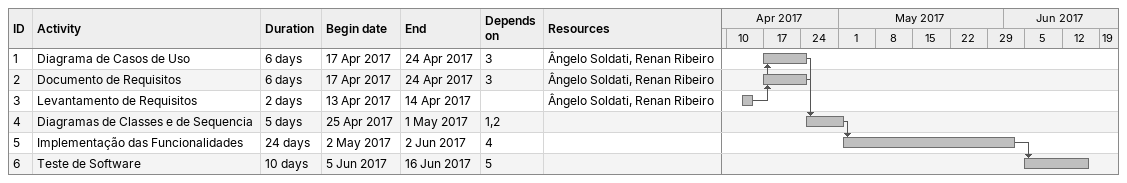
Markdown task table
| ID | Task | Duration | Start | Finish | Predecessors | Resources |
|---|---|---|---|---|---|---|
| 1 | Diagrama de Casos de Uso | 6d | 2017-04-17 | 2017-04-24 | 3 | Ângelo Soldati, Renan Ribeiro |
| 2 | Documento de Requisitos | 6d | 2017-04-17 | 2017-04-24 | 3 | Ângelo Soldati, Renan Ribeiro |
| 3 | Levantamento de Requisitos | 2d | 2017-04-13 | 2017-04-14 |  | Ângelo Soldati, Renan Ribeiro |
| 4 | Diagramas de Classes e de Sequencia | 5d | 2017-04-25 | 2017-05-01 | 1, 2 |  |
| 5 | Implementação das Funcionalidades | 24d | 2017-05-02 | 2017-06-02 | 4 |  |
| 6 | Teste de Software | 10d | 2017-06-05 | 2017-06-16 | 5 |  |
